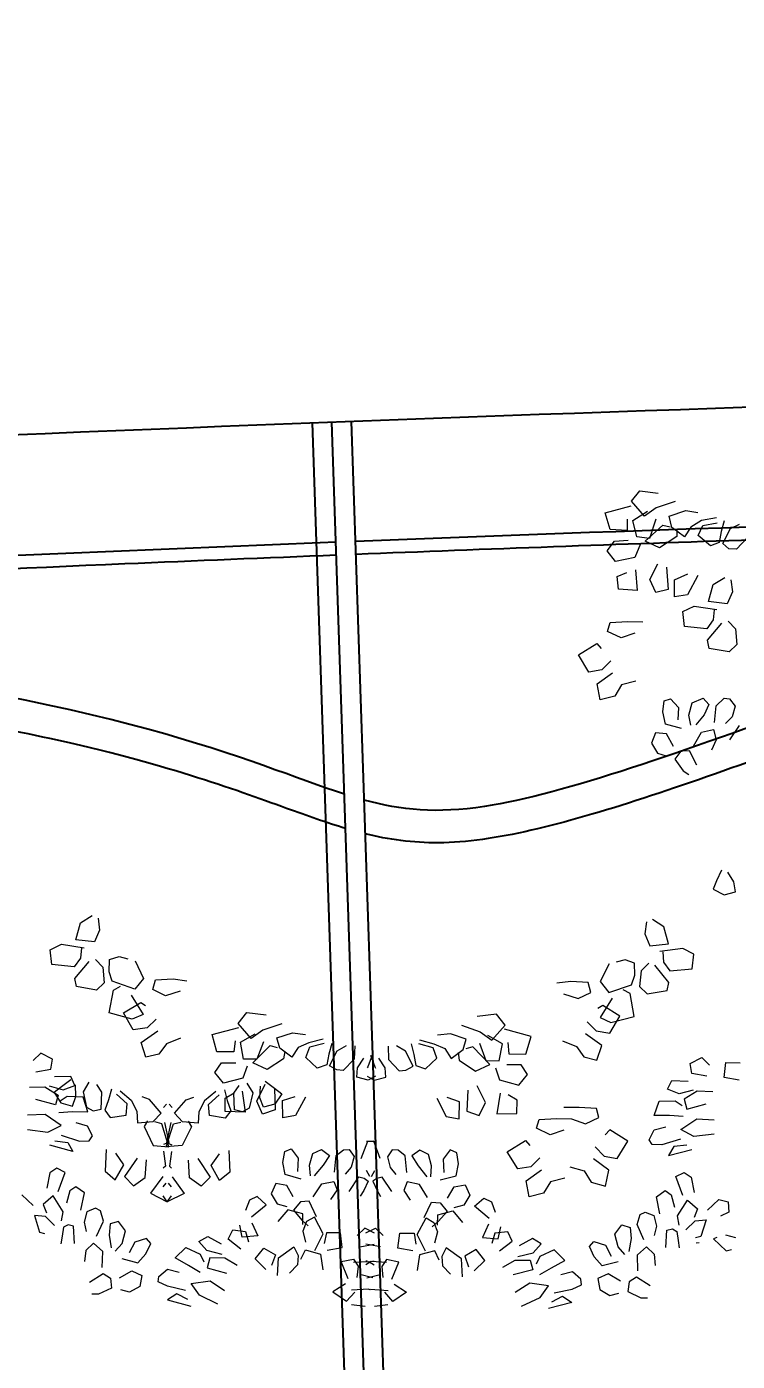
# Model space of a CAD drawing. Header units: metres. Extents: x 10 to 239, y 2 to 253.
# Drawn here: x 53.929 to 55.023, y 174.557 to 176.613 of the extents above; entities that cross this region are included whole.
import ezdxf

# ---------------------------------------------------------------- set-up
doc = ezdxf.new("R2010")
doc.units = ezdxf.units.M
doc.header["$MEASUREMENT"] = 0
doc.layers.get('Defpoints').update_dxf_attribs({"color": 9})
for name, color, linetype in [('-cotas', 252, 'Continuous'), ('1', 7, 'Continuous'), ('1estruct arco', 7, 'Continuous'), ('1lianas', 9, 'Continuous')]:
    doc.layers.add(name, color=color, linetype=linetype)
doc.layers.add('bloques veg', color=7, linetype='Continuous', lineweight=0, true_color=0xbbd5a5)
doc.styles.get("Standard").update_dxf_attribs({"font": 'arial.ttf'})
doc.dimstyles.get("Standard").update_dxf_attribs({"dimtxt": 0.18, "dimasz": 0.18, "dimexe": 0.18, "dimexo": 0.0625, "dimgap": 0.09, "dimtad": 0, "dimtih": 1, "dimtoh": 1, "dimdec": 4, "dimzin": 0, "dimdsep": 46, "dimtxsty": 'Standard', "dimcen": 0.09, "dimadec": 0, "dimazin": 0, "dimtfac": 1, "dimtdec": 4, "dimtofl": 0, "dimtmove": 0, "dimatfit": 3, "dimfxl": 1, "dimtolj": 1, "dimtzin": 0, "dimarcsym": 0})

# ---------------------------------------------------------------- blocks, each defined once
blk = doc.blocks.new('A$C0C3707A3')
at = {"layer": 'bloques veg'}
for p, q in [((1.9101, 0.5546), (1.9059, 0.5441)), ((1.9159, 0.5677), (1.9101, 0.5546)), ((1.9314, 0.5533), (1.9236, 0.5651)), ((1.9059, 0.5441), (1.9194, 0.5373)), ((1.9194, 0.5373), (1.9335, 0.5411)), ((1.9335, 0.5411), (1.9314, 0.5533)), ((1.1335, 0.4979), (1.1476, 0.5069)), ((1.8462, 0.4979), (1.8322, 0.5069)), ((1.128, 0.4773), (1.1335, 0.4979)), ((1.1568, 0.4893), (1.1506, 0.4747)), ((1.1549, 0.5038), (1.1568, 0.4893)), ((1.8248, 0.5038), (1.8229, 0.4893)), ((1.8229, 0.4893), (1.8291, 0.4747)), ((1.8517, 0.4773), (1.8462, 0.4979)), ((1.1506, 0.4747), (1.128, 0.4773)), ((1.8291, 0.4747), (1.8517, 0.4773)), ((1.0967, 0.4647), (1.1102, 0.4716)), ((1.0989, 0.4467), (1.0967, 0.4647)), ((1.1102, 0.4716), (1.1382, 0.4675)), ((1.1347, 0.4673), (1.1336, 0.4548)), ((1.1693, 0.4534), (1.1808, 0.4573)), ((1.1808, 0.4573), (1.1917, 0.4544)), ((1.7989, 0.4573), (1.7881, 0.4544)), ((1.8104, 0.4534), (1.7989, 0.4573)), ((1.8695, 0.4716), (1.8415, 0.4675)), ((1.8451, 0.4673), (1.8461, 0.4548)), ((1.883, 0.4647), (1.8695, 0.4716)), ((1.8809, 0.4467), (1.883, 0.4647)), ((1.1261, 0.444), (1.0989, 0.4467)), ((1.1336, 0.4548), (1.1261, 0.444)), ((1.1269, 0.4298), (1.1442, 0.4508)), ((1.1519, 0.4534), (1.161, 0.444)), ((1.161, 0.444), (1.1628, 0.4249)), ((1.1688, 0.4384), (1.1693, 0.4534)), ((1.2004, 0.4521), (1.2109, 0.4306)), ((1.7794, 0.4521), (1.7688, 0.4306)), ((1.811, 0.4384), (1.8104, 0.4534)), ((1.8188, 0.444), (1.8169, 0.4249)), ((1.8279, 0.4534), (1.8188, 0.444)), ((1.8528, 0.4298), (1.8355, 0.4508)), ((1.8461, 0.4548), (1.8537, 0.444)), ((1.8537, 0.444), (1.8809, 0.4467)), ((1.1289, 0.42), (1.1269, 0.4298)), ((1.1628, 0.4249), (1.1534, 0.4158)), ((1.1727, 0.4269), (1.1688, 0.4384)), ((1.2003, 0.4172), (1.1727, 0.4269)), ((1.2109, 0.4306), (1.2003, 0.4172)), ((1.2224, 0.4171), (1.2256, 0.429)), ((1.2256, 0.429), (1.2469, 0.4303)), ((1.2469, 0.4303), (1.2637, 0.4281)), ((1.7329, 0.4303), (1.716, 0.4281)), ((1.7541, 0.429), (1.7329, 0.4303)), ((1.7573, 0.4171), (1.7541, 0.429)), ((1.7688, 0.4306), (1.7794, 0.4172)), ((1.7794, 0.4172), (1.8071, 0.4269)), ((1.8071, 0.4269), (1.811, 0.4384)), ((1.8169, 0.4249), (1.8263, 0.4158)), ((1.8508, 0.42), (1.8528, 0.4298)), ((1.1534, 0.4158), (1.1289, 0.42)), ((1.1693, 0.3882), (1.1744, 0.416)), ((1.1744, 0.416), (1.1827, 0.4207)), ((1.1961, 0.4101), (1.2107, 0.3865)), ((1.2378, 0.4094), (1.2224, 0.4171)), ((1.2556, 0.4151), (1.2378, 0.4094)), ((1.7241, 0.4151), (1.7419, 0.4094)), ((1.7419, 0.4094), (1.7573, 0.4171)), ((1.7836, 0.4101), (1.769, 0.3865)), ((1.8053, 0.416), (1.7971, 0.4207)), ((1.8104, 0.3882), (1.8053, 0.416)), ((1.8263, 0.4158), (1.8508, 0.42)), ((1.1867, 0.3882), (1.2077, 0.4012)), ((1.2077, 0.4012), (1.2136, 0.3973)), ((1.7721, 0.4012), (1.7661, 0.3973)), ((1.793, 0.3882), (1.7721, 0.4012)), ((1.1975, 0.3807), (1.1693, 0.3882)), ((1.1987, 0.3676), (1.1867, 0.3882)), ((1.2107, 0.3865), (1.1975, 0.3807)), ((1.2267, 0.381), (1.2156, 0.37)), ((1.3267, 0.3763), (1.3372, 0.3898)), ((1.3427, 0.3581), (1.3267, 0.3763)), ((1.3372, 0.3898), (1.3609, 0.3869)), ((1.3801, 0.376), (1.357, 0.3682)), ((1.5997, 0.376), (1.6227, 0.3682)), ((1.6425, 0.3898), (1.6188, 0.3869)), ((1.637, 0.3581), (1.6531, 0.3763)), ((1.6531, 0.3763), (1.6425, 0.3898)), ((1.753, 0.381), (1.7641, 0.37)), ((1.769, 0.3865), (1.7822, 0.3807)), ((1.7811, 0.3676), (1.793, 0.3882)), ((1.7822, 0.3807), (1.8104, 0.3882)), ((1.2156, 0.37), (1.1987, 0.3676)), ((1.2085, 0.3522), (1.2286, 0.3665)), ((1.2951, 0.3627), (1.3277, 0.3714)), ((1.301, 0.3413), (1.2951, 0.3627)), ((1.3298, 0.3534), (1.3477, 0.3637)), ((1.357, 0.3682), (1.3427, 0.3581)), ((1.3743, 0.3589), (1.3935, 0.3654)), ((1.3779, 0.3463), (1.3743, 0.3589)), ((1.3935, 0.3654), (1.4093, 0.3635)), ((1.5862, 0.3654), (1.5704, 0.3635)), ((1.6054, 0.3589), (1.5862, 0.3654)), ((1.6018, 0.3463), (1.6054, 0.3589)), ((1.6227, 0.3682), (1.637, 0.3581)), ((1.6499, 0.3534), (1.632, 0.3637)), ((1.6847, 0.3627), (1.6521, 0.3714)), ((1.6787, 0.3413), (1.6847, 0.3627)), ((1.7712, 0.3522), (1.7511, 0.3665)), ((1.7641, 0.37), (1.7811, 0.3676)), ((0.0635, 0.3425), (0.0738, 0.3549)), ((0.0795, 0.3243), (0.0635, 0.3425)), ((0.0738, 0.3549), (0.0963, 0.3523)), ((1.2142, 0.3343), (1.2085, 0.3522)), ((1.2395, 0.3508), (1.2303, 0.3382)), ((1.2566, 0.3579), (1.2395, 0.3508)), ((1.3233, 0.3551), (1.322, 0.3415)), ((1.3336, 0.3326), (1.3298, 0.3534)), ((1.3452, 0.3283), (1.366, 0.3495)), ((1.3579, 0.354), (1.3499, 0.3329)), ((1.366, 0.3495), (1.3747, 0.3472)), ((1.3925, 0.3354), (1.3779, 0.3463)), ((1.4003, 0.3473), (1.3925, 0.3354)), ((1.4135, 0.3531), (1.4003, 0.3473)), ((1.4099, 0.3354), (1.4145, 0.3481)), ((1.431, 0.3577), (1.4135, 0.3531)), ((1.4145, 0.3481), (1.432, 0.3528)), ((1.4413, 0.3526), (1.4378, 0.3396)), ((1.4386, 0.3254), (1.4482, 0.3438)), ((1.4482, 0.3438), (1.4592, 0.3501)), ((1.4696, 0.3497), (1.4688, 0.3336)), ((1.5101, 0.3497), (1.511, 0.3336)), ((1.5315, 0.3438), (1.5205, 0.3501)), ((1.5411, 0.3254), (1.5315, 0.3438)), ((1.5384, 0.3526), (1.5419, 0.3396)), ((1.5652, 0.3481), (1.5477, 0.3528)), ((1.5487, 0.3577), (1.5662, 0.3531)), ((1.5698, 0.3354), (1.5652, 0.3481)), ((1.5662, 0.3531), (1.5794, 0.3473)), ((1.5794, 0.3473), (1.5873, 0.3354)), ((1.5873, 0.3354), (1.6018, 0.3463)), ((1.6137, 0.3495), (1.605, 0.3472)), ((1.6345, 0.3283), (1.6137, 0.3495)), ((1.6218, 0.354), (1.6298, 0.3329)), ((1.6462, 0.3326), (1.6499, 0.3534)), ((1.6564, 0.3551), (1.6578, 0.3415)), ((1.7232, 0.3579), (1.7402, 0.3508)), ((1.7402, 0.3508), (1.7494, 0.3382)), ((1.7655, 0.3343), (1.7712, 0.3522)), ((0.0316, 0.3278), (0.0631, 0.3368)), ((0.0378, 0.3075), (0.0316, 0.3278)), ((0.0653, 0.3188), (0.0834, 0.3302)), ((0.0939, 0.3344), (0.0795, 0.3243)), ((0.1169, 0.3422), (0.0939, 0.3344)), ((0.1098, 0.3243), (0.1303, 0.3316)), ((0.1303, 0.3316), (0.1447, 0.3289)), ((1.0861, 0.3384), (1.0767, 0.3293)), ((1.1005, 0.3311), (1.0861, 0.3384)), ((1.0984, 0.3188), (1.1005, 0.3311)), ((1.2303, 0.3382), (1.2142, 0.3343)), ((1.2989, 0.3163), (1.3068, 0.3281)), ((1.322, 0.3415), (1.301, 0.3413)), ((1.3068, 0.3281), (1.3242, 0.3281)), ((1.3499, 0.3329), (1.3336, 0.3326)), ((1.3628, 0.3201), (1.3452, 0.3283)), ((1.3826, 0.3334), (1.3628, 0.3201)), ((1.3839, 0.3424), (1.3826, 0.3334)), ((1.4239, 0.3224), (1.4099, 0.3354)), ((1.4354, 0.3263), (1.4239, 0.3224)), ((1.4378, 0.3396), (1.4354, 0.3263)), ((1.4688, 0.3336), (1.4557, 0.3196)), ((1.473, 0.3232), (1.4808, 0.335)), ((1.491, 0.3387), (1.4855, 0.3244)), ((1.4888, 0.3387), (1.4942, 0.3244)), ((1.5068, 0.3232), (1.4989, 0.335)), ((1.511, 0.3336), (1.524, 0.3196)), ((1.5419, 0.3396), (1.5443, 0.3263)), ((1.5443, 0.3263), (1.5559, 0.3224)), ((1.5559, 0.3224), (1.5698, 0.3354)), ((1.5959, 0.3424), (1.5971, 0.3334)), ((1.5971, 0.3334), (1.617, 0.3201)), ((1.617, 0.3201), (1.6345, 0.3283)), ((1.6298, 0.3329), (1.6462, 0.3326)), ((1.673, 0.3281), (1.6555, 0.3281)), ((1.6578, 0.3415), (1.6787, 0.3413)), ((1.6808, 0.3163), (1.673, 0.3281)), ((1.7494, 0.3382), (1.7655, 0.3343)), ((1.8793, 0.3311), (1.8936, 0.3384)), ((1.8814, 0.3188), (1.8793, 0.3311)), ((1.8936, 0.3384), (1.903, 0.3293)), ((1.921, 0.3143), (1.9231, 0.3324)), ((1.9231, 0.3324), (1.9406, 0.3324)), ((0.0587, 0.3205), (0.0585, 0.3066)), ((0.0704, 0.2988), (0.0653, 0.3188)), ((0.0806, 0.2937), (0.1022, 0.3135)), ((0.0936, 0.3205), (0.0861, 0.2969)), ((0.1022, 0.3135), (0.1109, 0.3112)), ((0.1131, 0.3106), (0.1098, 0.3243)), ((0.1287, 0.2994), (0.1131, 0.3106)), ((0.1365, 0.3113), (0.1287, 0.2994)), ((0.1492, 0.3195), (0.1365, 0.3113)), ((0.1454, 0.3008), (0.151, 0.3132)), ((0.1675, 0.3228), (0.1492, 0.3195)), ((0.151, 0.3132), (0.1683, 0.3168)), ((0.177, 0.3191), (0.1735, 0.306)), ((0.1755, 0.2916), (0.185, 0.3099)), ((0.185, 0.3099), (0.1958, 0.3152)), ((1.08, 0.3156), (1.0984, 0.3188)), ((1.1227, 0.31), (1.1028, 0.3095)), ((1.128, 0.2993), (1.1227, 0.31)), ((1.3093, 0.303), (1.2989, 0.3163)), ((1.3383, 0.3243), (1.3332, 0.3094)), ((1.4478, 0.3206), (1.4386, 0.3254)), ((1.4557, 0.3196), (1.4478, 0.3206)), ((1.4722, 0.3117), (1.473, 0.3232)), ((1.4863, 0.308), (1.4722, 0.3117)), ((1.4855, 0.3244), (1.4847, 0.3229)), ((1.4847, 0.313), (1.4934, 0.308)), ((1.495, 0.313), (1.4863, 0.308)), ((1.4934, 0.308), (1.5075, 0.3117)), ((1.4942, 0.3244), (1.495, 0.3229)), ((1.5075, 0.3117), (1.5068, 0.3232)), ((1.524, 0.3196), (1.5319, 0.3206)), ((1.5319, 0.3206), (1.5411, 0.3254)), ((1.6414, 0.3243), (1.6466, 0.3094)), ((1.6704, 0.303), (1.6808, 0.3163)), ((1.8517, 0.2993), (1.857, 0.31)), ((1.857, 0.31), (1.8769, 0.3095)), ((1.8997, 0.3156), (1.8814, 0.3188)), ((1.9393, 0.3111), (1.921, 0.3143)), ((0.0585, 0.3066), (0.0378, 0.3075)), ((0.0433, 0.2932), (0.0599, 0.2946)), ((0.0861, 0.2969), (0.0704, 0.2988)), ((0.0982, 0.2855), (0.0806, 0.2937)), ((0.1194, 0.2996), (0.0982, 0.2855)), ((0.1193, 0.3078), (0.1194, 0.2996)), ((0.1607, 0.2885), (0.1454, 0.3008)), ((0.1735, 0.306), (0.1711, 0.2927)), ((0.2053, 0.2987), (0.1923, 0.2847)), ((1.0726, 0.2966), (1.0914, 0.2974)), ((1.0914, 0.2974), (1.1074, 0.2873)), ((1.0964, 0.2984), (1.1137, 0.2938)), ((1.1115, 0.2974), (1.1027, 0.2905)), ((1.1231, 0.306), (1.1115, 0.2974)), ((1.1137, 0.2938), (1.128, 0.2993)), ((1.1293, 0.2857), (1.1285, 0.2999)), ((1.1451, 0.3032), (1.1379, 0.2916)), ((1.161, 0.2912), (1.1547, 0.3006)), ((1.1725, 0.2951), (1.169, 0.282)), ((1.3332, 0.3094), (1.3093, 0.303)), ((1.3108, 0.2951), (1.3142, 0.282)), ((1.3223, 0.2912), (1.3286, 0.3006)), ((1.3381, 0.3032), (1.3454, 0.2916)), ((1.3501, 0.2816), (1.3603, 0.3022)), ((1.354, 0.2857), (1.3548, 0.2999)), ((1.3602, 0.306), (1.3718, 0.2974)), ((1.3717, 0.2968), (1.3729, 0.2709)), ((1.3718, 0.2974), (1.3806, 0.2905)), ((1.6081, 0.2968), (1.6069, 0.2709)), ((1.6296, 0.2816), (1.6194, 0.3022)), ((1.6466, 0.3094), (1.6704, 0.303)), ((1.866, 0.2938), (1.8517, 0.2993)), ((1.8834, 0.2984), (1.866, 0.2938)), ((1.8883, 0.2974), (1.8724, 0.2873)), ((1.9071, 0.2966), (1.8883, 0.2974)), ((0.0344, 0.2817), (0.0433, 0.2932)), ((0.0448, 0.2684), (0.0344, 0.2817)), ((0.0751, 0.2905), (0.0683, 0.2737)), ((0.1711, 0.2927), (0.1607, 0.2885)), ((0.183, 0.2849), (0.1755, 0.2916)), ((0.1923, 0.2847), (0.183, 0.2849)), ((1.1042, 0.2754), (1.0803, 0.2818)), ((1.1027, 0.2905), (1.1109, 0.2778)), ((1.1074, 0.2873), (1.1042, 0.2754)), ((1.1185, 0.2855), (1.11, 0.2797)), ((1.1109, 0.2778), (1.125, 0.274)), ((1.1381, 0.2849), (1.1185, 0.2855)), ((1.125, 0.274), (1.1293, 0.2857)), ((1.1379, 0.2916), (1.1422, 0.2729)), ((1.1438, 0.2671), (1.1381, 0.2849)), ((1.1601, 0.2705), (1.161, 0.2912)), ((1.169, 0.282), (1.1645, 0.2693)), ((1.1921, 0.277), (1.179, 0.2887)), ((1.1833, 0.293), (1.1968, 0.2816)), ((1.1968, 0.2816), (1.2037, 0.2681)), ((1.2192, 0.2826), (1.21, 0.2858)), ((1.2334, 0.266), (1.2192, 0.2826)), ((1.2499, 0.266), (1.2641, 0.2826)), ((1.2641, 0.2826), (1.2733, 0.2858)), ((1.2864, 0.2816), (1.2796, 0.2681)), ((1.3, 0.293), (1.2864, 0.2816)), ((1.2912, 0.277), (1.3043, 0.2887)), ((1.3115, 0.285), (1.3225, 0.2914)), ((1.3118, 0.2686), (1.3115, 0.285)), ((1.3142, 0.282), (1.3188, 0.2693)), ((1.3232, 0.2705), (1.3223, 0.2912)), ((1.3323, 0.2934), (1.336, 0.268)), ((1.3454, 0.2916), (1.3411, 0.2729)), ((1.3575, 0.2657), (1.3501, 0.2816)), ((1.3583, 0.274), (1.354, 0.2857)), ((1.3724, 0.2778), (1.3583, 0.274)), ((1.3806, 0.2905), (1.3724, 0.2778)), ((1.3818, 0.2825), (1.3971, 0.2876)), ((1.382, 0.2615), (1.3818, 0.2825)), ((1.4096, 0.2866), (1.3978, 0.2642)), ((1.5701, 0.2866), (1.5819, 0.2642)), ((1.598, 0.2825), (1.5826, 0.2876)), ((1.5978, 0.2615), (1.598, 0.2825)), ((1.6222, 0.2657), (1.6296, 0.2816)), ((1.6474, 0.2934), (1.6437, 0.268)), ((1.6682, 0.285), (1.6572, 0.2914)), ((1.668, 0.2686), (1.6682, 0.285)), ((1.8359, 0.2671), (1.8416, 0.2849)), ((1.8416, 0.2849), (1.8612, 0.2855)), ((1.8612, 0.2855), (1.8698, 0.2797)), ((1.8724, 0.2873), (1.8756, 0.2754)), ((1.8756, 0.2754), (1.8994, 0.2818)), ((0.0683, 0.2737), (0.0448, 0.2684)), ((0.0867, 0.2467), (0.0965, 0.2662)), ((0.1071, 0.2622), (0.1091, 0.2349)), ((1.0917, 0.2636), (1.0704, 0.2623)), ((1.1114, 0.2502), (1.0917, 0.2636)), ((1.1086, 0.2661), (1.1253, 0.2674)), ((1.1253, 0.2674), (1.1438, 0.2671)), ((1.1422, 0.2729), (1.1503, 0.2684)), ((1.1503, 0.2684), (1.1601, 0.2705)), ((1.1645, 0.2693), (1.1714, 0.2605)), ((1.1714, 0.2605), (1.1908, 0.2634)), ((1.1908, 0.2634), (1.1921, 0.277)), ((1.2037, 0.2681), (1.2046, 0.2539)), ((1.2237, 0.2558), (1.2334, 0.266)), ((1.24, 0.2769), (1.2365, 0.2729)), ((1.2433, 0.2769), (1.2468, 0.2729)), ((1.2596, 0.2558), (1.2499, 0.266)), ((1.2796, 0.2681), (1.2787, 0.2539)), ((1.2925, 0.2634), (1.2912, 0.277)), ((1.3119, 0.2605), (1.2925, 0.2634)), ((1.336, 0.268), (1.3118, 0.2686)), ((1.3188, 0.2693), (1.3119, 0.2605)), ((1.333, 0.2684), (1.3232, 0.2705)), ((1.3411, 0.2729), (1.333, 0.2684)), ((1.3729, 0.2709), (1.3575, 0.2657)), ((1.3978, 0.2642), (1.382, 0.2615)), ((1.5819, 0.2642), (1.5978, 0.2615)), ((1.6069, 0.2709), (1.6222, 0.2657)), ((1.6437, 0.268), (1.668, 0.2686)), ((1.6923, 0.2506), (1.6952, 0.2614)), ((1.6952, 0.2614), (1.7165, 0.2627)), ((1.7165, 0.2627), (1.735, 0.2624)), ((1.7441, 0.2764), (1.7255, 0.2761)), ((1.735, 0.2624), (1.7518, 0.2564)), ((1.7654, 0.2752), (1.7441, 0.2764)), ((1.7518, 0.2564), (1.7683, 0.2643)), ((1.7683, 0.2643), (1.7654, 0.2752)), ((1.8544, 0.2674), (1.8359, 0.2671)), ((1.8711, 0.2661), (1.8544, 0.2674)), ((1.8684, 0.2502), (1.888, 0.2636)), ((1.888, 0.2636), (1.9093, 0.2623)), ((0.0469, 0.2504), (0.0587, 0.2554)), ((0.0486, 0.2348), (0.0469, 0.2504)), ((0.0689, 0.2585), (0.0715, 0.2334)), ((0.094, 0.2308), (0.0867, 0.2467)), ((0.1169, 0.2468), (0.1329, 0.2541)), ((0.1171, 0.2258), (0.1169, 0.2468)), ((0.1451, 0.252), (0.133, 0.2285)), ((0.1643, 0.2411), (0.1783, 0.2501)), ((0.1856, 0.247), (0.1876, 0.2325)), ((1.0704, 0.2449), (1.0951, 0.2418)), ((1.0951, 0.2418), (1.1114, 0.2502)), ((1.1438, 0.2497), (1.1297, 0.2534)), ((1.1499, 0.2376), (1.1438, 0.2497)), ((1.2046, 0.2539), (1.2237, 0.2558)), ((1.2169, 0.2564), (1.2127, 0.2494)), ((1.2127, 0.2494), (1.224, 0.2266)), ((1.2345, 0.2529), (1.2258, 0.2552)), ((1.2433, 0.2249), (1.2345, 0.2529)), ((1.2378, 0.2546), (1.2432, 0.2304)), ((1.24, 0.2249), (1.2488, 0.2529)), ((1.2455, 0.2546), (1.2401, 0.2304)), ((1.2488, 0.2529), (1.2575, 0.2552)), ((1.2706, 0.2494), (1.2593, 0.2266)), ((1.2787, 0.2539), (1.2596, 0.2558)), ((1.2664, 0.2564), (1.2706, 0.2494)), ((1.7088, 0.2427), (1.6923, 0.2506)), ((1.7255, 0.2486), (1.7088, 0.2427)), ((1.7816, 0.2493), (1.7763, 0.2432)), ((1.8039, 0.2355), (1.7816, 0.2493)), ((1.8299, 0.2376), (1.8359, 0.2497)), ((1.8359, 0.2497), (1.85, 0.2534)), ((1.8846, 0.2418), (1.8684, 0.2502)), ((1.9093, 0.2449), (1.8846, 0.2418)), ((0.0715, 0.2334), (0.0486, 0.2348)), ((0.1091, 0.2349), (0.094, 0.2308)), ((0.133, 0.2285), (0.1171, 0.2258)), ((0.1587, 0.2204), (0.1643, 0.2411)), ((0.1876, 0.2325), (0.1813, 0.2179)), ((1.104, 0.2312), (1.1197, 0.2293)), ((1.1117, 0.2385), (1.1342, 0.2313)), ((1.1197, 0.2293), (1.1261, 0.2183)), ((1.1342, 0.2313), (1.1459, 0.2316)), ((1.1459, 0.2316), (1.1499, 0.2376)), ((1.2432, 0.2304), (1.2365, 0.2276)), ((1.2401, 0.2304), (1.2468, 0.2276)), ((1.4782, 0.2124), (1.4862, 0.2335)), ((1.4936, 0.2335), (1.4847, 0.233)), ((1.4862, 0.2335), (1.495, 0.233)), ((1.5016, 0.2124), (1.4936, 0.2335)), ((1.6567, 0.2217), (1.679, 0.2355)), ((1.679, 0.2355), (1.6843, 0.2294)), ((1.7909, 0.2145), (1.8039, 0.2355)), ((1.8338, 0.2316), (1.8299, 0.2376)), ((1.8455, 0.2313), (1.8338, 0.2316)), ((1.868, 0.2385), (1.8455, 0.2313)), ((1.86, 0.2293), (1.8536, 0.2183)), ((1.8758, 0.2312), (1.86, 0.2293)), ((0.1274, 0.2079), (0.1409, 0.2147)), ((0.1409, 0.2147), (0.1689, 0.2107)), ((0.1813, 0.2179), (0.1587, 0.2204)), ((1.1261, 0.2183), (1.0979, 0.2259)), ((1.1667, 0.221), (1.1654, 0.1946)), ((1.1884, 0.2024), (1.1783, 0.2167)), ((1.224, 0.2266), (1.2433, 0.2249)), ((1.2368, 0.2194), (1.2393, 0.2014)), ((1.2593, 0.2266), (1.24, 0.2249)), ((1.2465, 0.2194), (1.244, 0.2014)), ((1.2949, 0.2024), (1.305, 0.2167)), ((1.3166, 0.221), (1.3179, 0.1946)), ((1.3824, 0.2067), (1.3848, 0.22)), ((1.3848, 0.22), (1.3928, 0.2237)), ((1.3928, 0.2237), (1.4013, 0.2121)), ((1.4013, 0.2121), (1.4005, 0.196)), ((1.4153, 0.2037), (1.4191, 0.2178)), ((1.4191, 0.2178), (1.4298, 0.223)), ((1.4298, 0.223), (1.4395, 0.2158)), ((1.4395, 0.2158), (1.4317, 0.2039)), ((1.4457, 0.1955), (1.4477, 0.2159)), ((1.4477, 0.2159), (1.4565, 0.2229)), ((1.4565, 0.2229), (1.4636, 0.2233)), ((1.4636, 0.2233), (1.4695, 0.2147)), ((1.4695, 0.2147), (1.466, 0.2017)), ((1.5161, 0.2233), (1.5102, 0.2147)), ((1.5102, 0.2147), (1.5137, 0.2017)), ((1.5232, 0.2229), (1.5161, 0.2233)), ((1.532, 0.2159), (1.5232, 0.2229)), ((1.534, 0.1955), (1.532, 0.2159)), ((1.5499, 0.223), (1.5402, 0.2158)), ((1.5402, 0.2158), (1.548, 0.2039)), ((1.5606, 0.2178), (1.5499, 0.223)), ((1.5644, 0.2037), (1.5606, 0.2178)), ((1.587, 0.2237), (1.5784, 0.2121)), ((1.5784, 0.2121), (1.5792, 0.196)), ((1.5949, 0.22), (1.587, 0.2237)), ((1.5973, 0.2067), (1.5949, 0.22)), ((1.6697, 0.2008), (1.6567, 0.2217)), ((1.6966, 0.2145), (1.6855, 0.2035)), ((1.7808, 0.2002), (1.762, 0.2138)), ((1.764, 0.2283), (1.7751, 0.2173)), ((1.7751, 0.2173), (1.7909, 0.2145)), ((1.8536, 0.2183), (1.8819, 0.2259)), ((0.1296, 0.1898), (0.1274, 0.2079)), ((0.1644, 0.198), (0.1568, 0.1872)), ((0.1654, 0.2105), (0.1644, 0.198)), ((0.1826, 0.1966), (0.1917, 0.1872)), ((1.1067, 0.1979), (1.0981, 0.1921)), ((1.1169, 0.1929), (1.1067, 0.1979)), ((1.1778, 0.1843), (1.1884, 0.2024)), ((1.2046, 0.2108), (1.1893, 0.1882)), ((1.2146, 0.1872), (1.2158, 0.209)), ((1.2393, 0.2014), (1.2365, 0.1989)), ((1.244, 0.2014), (1.2468, 0.1989)), ((1.2687, 0.1872), (1.2675, 0.209)), ((1.2786, 0.2108), (1.294, 0.1882)), ((1.3055, 0.1843), (1.2949, 0.2024)), ((1.3854, 0.1919), (1.3824, 0.2067)), ((1.4165, 0.1906), (1.4153, 0.2037)), ((1.4317, 0.2039), (1.4211, 0.1905)), ((1.466, 0.2017), (1.459, 0.1931)), ((1.4888, 0.1904), (1.4847, 0.1978)), ((1.4909, 0.1904), (1.495, 0.1978)), ((1.5137, 0.2017), (1.5207, 0.1931)), ((1.548, 0.2039), (1.5586, 0.1905)), ((1.5633, 0.1906), (1.5644, 0.2037)), ((1.5943, 0.1919), (1.5973, 0.2067)), ((1.6855, 0.2035), (1.6697, 0.2008)), ((1.6798, 0.1864), (1.6986, 0.2)), ((1.7333, 0.2038), (1.7508, 0.1991)), ((1.7508, 0.1991), (1.7592, 0.1851)), ((1.7768, 0.1805), (1.7808, 0.2002)), ((1.8628, 0.1929), (1.8731, 0.1979)), ((1.8731, 0.1979), (1.8816, 0.1921)), ((0.0356, 0.1831), (0.0386, 0.194)), ((0.0521, 0.1752), (0.0356, 0.1831)), ((0.0386, 0.194), (0.0598, 0.1952)), ((0.0689, 0.1812), (0.0521, 0.1752)), ((0.0598, 0.1952), (0.0784, 0.1949)), ((0.1568, 0.1872), (0.1296, 0.1898)), ((0.1577, 0.173), (0.1749, 0.194)), ((0.1917, 0.1872), (0.1936, 0.1681)), ((1.0981, 0.1921), (1.0943, 0.1733)), ((1.1084, 0.1696), (1.1169, 0.1929)), ((1.1654, 0.1946), (1.1778, 0.1843)), ((1.1893, 0.1882), (1.2003, 0.1771)), ((1.2003, 0.1771), (1.2146, 0.1872)), ((1.2359, 0.1885), (1.2211, 0.168)), ((1.2365, 0.1759), (1.2402, 0.1807)), ((1.2468, 0.1759), (1.2431, 0.1807)), ((1.2474, 0.1885), (1.2622, 0.168)), ((1.283, 0.1771), (1.2687, 0.1872)), ((1.294, 0.1882), (1.283, 0.1771)), ((1.3179, 0.1946), (1.3055, 0.1843)), ((1.3743, 0.1809), (1.3687, 0.1685)), ((1.3877, 0.1785), (1.3743, 0.1809)), ((1.405, 0.1867), (1.3854, 0.1919)), ((1.4201, 0.1651), (1.4302, 0.1811)), ((1.4302, 0.1811), (1.445, 0.1841)), ((1.445, 0.1841), (1.4492, 0.1736)), ((1.4639, 0.172), (1.4756, 0.1898)), ((1.4756, 0.1898), (1.4821, 0.1881)), ((1.487, 0.1845), (1.4816, 0.1731)), ((1.4821, 0.1881), (1.487, 0.1845)), ((1.4976, 0.1881), (1.4928, 0.1845)), ((1.4928, 0.1845), (1.4981, 0.1731)), ((1.5041, 0.1898), (1.4976, 0.1881)), ((1.5159, 0.172), (1.5041, 0.1898)), ((1.5347, 0.1841), (1.5306, 0.1736)), ((1.5495, 0.1811), (1.5347, 0.1841)), ((1.5596, 0.1651), (1.5495, 0.1811)), ((1.5748, 0.1867), (1.5943, 0.1919)), ((1.5921, 0.1785), (1.6054, 0.1809)), ((1.6054, 0.1809), (1.6111, 0.1685)), ((1.6838, 0.1668), (1.6798, 0.1864)), ((1.7098, 0.1854), (1.7013, 0.1714)), ((1.7273, 0.19), (1.7098, 0.1854)), ((1.7592, 0.1851), (1.7768, 0.1805)), ((1.8714, 0.1696), (1.8628, 0.1929)), ((1.8816, 0.1921), (1.8855, 0.1733)), ((0, 0.1543), (0.0223, 0.1681)), ((0.0223, 0.1681), (0.0277, 0.162)), ((0.1597, 0.1632), (0.1577, 0.173)), ((0.1841, 0.1589), (0.1597, 0.1632)), ((0.1936, 0.1681), (0.1841, 0.1589)), ((1.0781, 0.1521), (1.0641, 0.1651)), ((1.1023, 0.1642), (1.0901, 0.1535)), ((1.1145, 0.1447), (1.1023, 0.1642)), ((1.1226, 0.1704), (1.1185, 0.1552)), ((1.1297, 0.1755), (1.1226, 0.1704)), ((1.1405, 0.1679), (1.1297, 0.1755)), ((1.1361, 0.147), (1.1405, 0.1679)), ((1.2211, 0.168), (1.2416, 0.1579)), ((1.2416, 0.1579), (1.2365, 0.1649)), ((1.2622, 0.168), (1.2416, 0.1579)), ((1.2416, 0.1579), (1.2468, 0.1649)), ((1.3514, 0.1649), (1.3421, 0.1605)), ((1.3627, 0.1549), (1.3514, 0.1649)), ((1.3687, 0.1685), (1.3758, 0.1561)), ((1.3956, 0.1647), (1.3877, 0.1785)), ((1.4492, 0.1736), (1.4413, 0.1618)), ((1.4816, 0.1731), (1.4774, 0.1661)), ((1.4981, 0.1731), (1.5023, 0.1661)), ((1.5306, 0.1736), (1.5384, 0.1618)), ((1.5841, 0.1647), (1.5921, 0.1785)), ((1.6111, 0.1685), (1.6039, 0.1561)), ((1.617, 0.1549), (1.6283, 0.1649)), ((1.6283, 0.1649), (1.6376, 0.1605)), ((1.7013, 0.1714), (1.6838, 0.1668)), ((1.8392, 0.1679), (1.85, 0.1755)), ((1.8437, 0.147), (1.8392, 0.1679)), ((1.85, 0.1755), (1.8572, 0.1704)), ((1.8572, 0.1704), (1.8612, 0.1552)), ((1.8652, 0.1447), (1.8774, 0.1642)), ((1.8774, 0.1642), (1.8896, 0.1535)), ((1.9016, 0.1521), (1.9156, 0.1651)), ((1.9156, 0.1651), (1.9268, 0.1623)), ((0.013, 0.1333), (0, 0.1543)), ((0.0399, 0.147), (0.0289, 0.1361)), ((1.0901, 0.1535), (1.0943, 0.1431)), ((1.1541, 0.1492), (1.1437, 0.145)), ((1.1603, 0.1463), (1.1541, 0.1492)), ((1.3421, 0.1605), (1.3375, 0.1477)), ((1.3448, 0.14), (1.3627, 0.1549)), ((1.3758, 0.1561), (1.3878, 0.1529)), ((1.3891, 0.149), (1.3771, 0.1348)), ((1.4075, 0.1441), (1.3891, 0.149)), ((1.4045, 0.1589), (1.3959, 0.1484)), ((1.3959, 0.1484), (1.4066, 0.1362)), ((1.4151, 0.1595), (1.4045, 0.1589)), ((1.4241, 0.1408), (1.4151, 0.1595)), ((1.5556, 0.1408), (1.5646, 0.1595)), ((1.5646, 0.1595), (1.5752, 0.1589)), ((1.5722, 0.1441), (1.5907, 0.149)), ((1.5839, 0.1484), (1.5732, 0.1362)), ((1.5752, 0.1589), (1.5839, 0.1484)), ((1.5907, 0.149), (1.6026, 0.1348)), ((1.6039, 0.1561), (1.592, 0.1529)), ((1.635, 0.14), (1.617, 0.1549)), ((1.6376, 0.1605), (1.6422, 0.1477)), ((1.8194, 0.1463), (1.8256, 0.1492)), ((1.8256, 0.1492), (1.8361, 0.145)), ((1.8896, 0.1535), (1.8854, 0.1431)), ((1.9278, 0.1498), (1.9176, 0.1447)), ((1.9268, 0.1623), (1.9278, 0.1498)), ((0.0289, 0.1361), (0.013, 0.1333)), ((0.0231, 0.119), (0.0419, 0.1326)), ((1.0931, 0.1387), (1.0795, 0.1401)), ((1.0795, 0.1401), (1.0857, 0.1198)), ((1.1041, 0.1277), (1.0931, 0.1387)), ((1.1127, 0.1335), (1.1145, 0.1447)), ((1.1437, 0.145), (1.1402, 0.132)), ((1.1402, 0.132), (1.143, 0.1207)), ((1.1554, 0.1151), (1.1639, 0.1337)), ((1.1639, 0.1337), (1.1603, 0.1463)), ((1.1825, 0.1334), (1.1723, 0.1303)), ((1.191, 0.1218), (1.1825, 0.1334)), ((1.3452, 0.1329), (1.3525, 0.1169)), ((1.4066, 0.1362), (1.4141, 0.1295)), ((1.4076, 0.1313), (1.4075, 0.1441)), ((1.412, 0.1347), (1.4077, 0.1231)), ((1.4216, 0.1403), (1.412, 0.1347)), ((1.4325, 0.12), (1.4216, 0.1403)), ((1.5473, 0.12), (1.5581, 0.1403)), ((1.5581, 0.1403), (1.5677, 0.1347)), ((1.5732, 0.1362), (1.5656, 0.1295)), ((1.5677, 0.1347), (1.572, 0.1231)), ((1.5722, 0.1313), (1.5722, 0.1441)), ((1.6345, 0.1329), (1.6272, 0.1169)), ((1.7887, 0.1218), (1.7973, 0.1334)), ((1.7973, 0.1334), (1.8074, 0.1303)), ((1.8158, 0.1337), (1.8194, 0.1463)), ((1.8243, 0.1151), (1.8158, 0.1337)), ((1.8361, 0.145), (1.8395, 0.132)), ((1.8395, 0.132), (1.8367, 0.1207)), ((1.8671, 0.1335), (1.8652, 0.1447)), ((1.8756, 0.1277), (1.8866, 0.1387)), ((1.8866, 0.1387), (1.9002, 0.1401)), ((1.9002, 0.1401), (1.894, 0.1198)), ((0.0271, 0.0993), (0.0231, 0.119)), ((0.0531, 0.1179), (0.0447, 0.1039)), ((0.0706, 0.1225), (0.0531, 0.1179)), ((1.0857, 0.1198), (1.0922, 0.118)), ((1.1135, 0.1147), (1.1122, 0.1057)), ((1.1153, 0.1258), (1.1135, 0.1147)), ((1.1208, 0.129), (1.1153, 0.1258)), ((1.1273, 0.1273), (1.1208, 0.129)), ((1.1286, 0.106), (1.1273, 0.1273)), ((1.1723, 0.1303), (1.171, 0.1167)), ((1.171, 0.1167), (1.1737, 0.1009)), ((1.1869, 0.1066), (1.191, 0.1218)), ((1.2807, 0.1094), (1.2917, 0.1158)), ((1.2917, 0.1158), (1.3079, 0.1068)), ((1.3165, 0.1126), (1.3219, 0.124)), ((1.3219, 0.124), (1.3376, 0.1221)), ((1.3334, 0.1151), (1.3304, 0.1299)), ((1.3525, 0.1169), (1.3334, 0.1151)), ((1.3376, 0.1221), (1.3412, 0.1095)), ((1.4077, 0.1231), (1.411, 0.1094)), ((1.4223, 0.0994), (1.4325, 0.12)), ((1.4363, 0.1213), (1.4339, 0.1079)), ((1.4537, 0.1212), (1.4363, 0.1213)), ((1.4559, 0.1032), (1.4537, 0.1212)), ((1.4833, 0.1273), (1.4739, 0.1182)), ((1.495, 0.1213), (1.4833, 0.1273)), ((1.4847, 0.1213), (1.4964, 0.1273)), ((1.4964, 0.1273), (1.5059, 0.1182)), ((1.5238, 0.1032), (1.526, 0.1212)), ((1.526, 0.1212), (1.5434, 0.1213)), ((1.5434, 0.1213), (1.5458, 0.1079)), ((1.5574, 0.0994), (1.5473, 0.12)), ((1.572, 0.1231), (1.5687, 0.1094)), ((1.6272, 0.1169), (1.6463, 0.1151)), ((1.6421, 0.1221), (1.6385, 0.1095)), ((1.6579, 0.124), (1.6421, 0.1221)), ((1.6463, 0.1151), (1.6493, 0.1299)), ((1.6632, 0.1126), (1.6579, 0.124)), ((1.688, 0.1158), (1.6718, 0.1068)), ((1.699, 0.1094), (1.688, 0.1158)), ((1.7928, 0.1066), (1.7887, 0.1218)), ((1.8087, 0.1167), (1.806, 0.1009)), ((1.8074, 0.1303), (1.8087, 0.1167)), ((1.8512, 0.106), (1.8524, 0.1273)), ((1.8524, 0.1273), (1.859, 0.129)), ((1.859, 0.129), (1.8645, 0.1258)), ((1.8645, 0.1258), (1.8663, 0.1147)), ((1.8663, 0.1147), (1.8675, 0.1057)), ((1.894, 0.1198), (1.8875, 0.118)), ((1.9133, 0.1188), (1.9092, 0.1169)), ((1.9092, 0.1169), (1.9247, 0.1024)), ((1.9367, 0.1184), (1.9245, 0.1217)), ((0.0447, 0.1039), (0.0271, 0.0993)), ((0.1038, 0.0851), (0.1052, 0.0987)), ((0.1052, 0.0987), (0.1128, 0.1013)), ((0.1128, 0.1013), (0.1227, 0.0905)), ((0.1395, 0.0965), (0.1527, 0.1022)), ((0.1527, 0.1022), (0.1599, 0.0945)), ((0.1689, 0.0932), (0.1783, 0.1023)), ((0.1783, 0.1023), (0.1851, 0.1017)), ((0.1851, 0.1017), (0.192, 0.0928)), ((1.152, 0.1067), (1.1426, 0.0976)), ((1.1633, 0.0967), (1.152, 0.1067)), ((1.1786, 0.0972), (1.1869, 0.1066)), ((1.2025, 0.1083), (1.1954, 0.0951)), ((1.2165, 0.1127), (1.2025, 0.1083)), ((1.2161, 0.0942), (1.2218, 0.1066)), ((1.2218, 0.1066), (1.2165, 0.1127)), ((1.252, 0.0892), (1.2648, 0.1021)), ((1.2648, 0.1021), (1.2824, 0.0939)), ((1.2906, 0.0986), (1.2807, 0.1094)), ((1.3091, 0.0937), (1.2906, 0.0986)), ((1.3318, 0.1004), (1.3165, 0.1126)), ((1.3496, 0.0886), (1.3602, 0.1021)), ((1.3602, 0.1021), (1.3742, 0.0937)), ((1.378, 0.0903), (1.3968, 0.1039)), ((1.3968, 0.1039), (1.402, 0.0932)), ((1.4055, 0.0888), (1.4109, 0.1001)), ((1.4109, 0.1001), (1.4293, 0.0952)), ((1.4376, 0.1), (1.4559, 0.1032)), ((1.4772, 0.1045), (1.495, 0.1076)), ((1.5026, 0.1045), (1.4847, 0.1076)), ((1.5422, 0.1), (1.5238, 0.1032)), ((1.5689, 0.1001), (1.5504, 0.0952)), ((1.5742, 0.0888), (1.5689, 0.1001)), ((1.583, 0.1039), (1.5777, 0.0932)), ((1.6017, 0.0903), (1.583, 0.1039)), ((1.6195, 0.1021), (1.6055, 0.0937)), ((1.6301, 0.0886), (1.6195, 0.1021)), ((1.6479, 0.1004), (1.6632, 0.1126)), ((1.6706, 0.0937), (1.6891, 0.0986)), ((1.6891, 0.0986), (1.699, 0.1094)), ((1.7149, 0.1021), (1.6974, 0.0939)), ((1.7277, 0.0892), (1.7149, 0.1021)), ((1.7579, 0.1066), (1.7633, 0.1127)), ((1.7636, 0.0942), (1.7579, 0.1066)), ((1.7633, 0.1127), (1.7773, 0.1083)), ((1.7773, 0.1083), (1.7843, 0.0951)), ((1.8012, 0.0972), (1.7928, 0.1066)), ((1.8164, 0.0967), (1.8277, 0.1067)), ((1.8277, 0.1067), (1.8371, 0.0976)), ((1.888, 0.112), (1.8918, 0.1122)), ((1.9247, 0.1024), (1.9312, 0.1042)), ((0.1069, 0.0703), (0.1038, 0.0851)), ((0.1227, 0.0905), (0.1222, 0.0755)), ((0.1354, 0.0813), (0.1395, 0.0965)), ((0.1542, 0.082), (0.1439, 0.0697)), ((0.1599, 0.0945), (0.1542, 0.082)), ((0.1669, 0.0728), (0.1689, 0.0932)), ((0.192, 0.0928), (0.1885, 0.0798)), ((1.1426, 0.0976), (1.1413, 0.084)), ((1.1627, 0.0771), (1.1633, 0.0967)), ((1.1866, 0.0881), (1.2061, 0.0829)), ((1.2061, 0.0829), (1.2161, 0.0942)), ((1.2682, 0.0802), (1.252, 0.0892)), ((1.2824, 0.0939), (1.2869, 0.0845)), ((1.294, 0.0896), (1.2908, 0.0776)), ((1.3126, 0.0893), (1.294, 0.0896)), ((1.3277, 0.0806), (1.3126, 0.0893)), ((1.3625, 0.0759), (1.3496, 0.0886)), ((1.3742, 0.0937), (1.3697, 0.0809)), ((1.3768, 0.0686), (1.378, 0.0903)), ((1.4013, 0.0818), (1.3916, 0.0716)), ((1.402, 0.0932), (1.4013, 0.0818)), ((1.4293, 0.0952), (1.4323, 0.0758)), ((1.4548, 0.0861), (1.4696, 0.0891)), ((1.4632, 0.0652), (1.4548, 0.0861)), ((1.4696, 0.0891), (1.4754, 0.0805)), ((1.4698, 0.0855), (1.4886, 0.0863)), ((1.4862, 0.0873), (1.4847, 0.0869)), ((1.4911, 0.0863), (1.4847, 0.0823)), ((1.4886, 0.0863), (1.495, 0.0823)), ((1.51, 0.0855), (1.4911, 0.0863)), ((1.4935, 0.0873), (1.495, 0.0869)), ((1.5102, 0.0891), (1.5043, 0.0805)), ((1.5249, 0.0861), (1.5102, 0.0891)), ((1.5166, 0.0652), (1.5249, 0.0861)), ((1.5504, 0.0952), (1.5475, 0.0758)), ((1.5777, 0.0932), (1.5784, 0.0818)), ((1.5784, 0.0818), (1.5882, 0.0716)), ((1.6029, 0.0686), (1.6017, 0.0903)), ((1.6055, 0.0937), (1.6101, 0.0809)), ((1.6172, 0.0759), (1.6301, 0.0886)), ((1.6521, 0.0806), (1.6672, 0.0893)), ((1.6672, 0.0893), (1.6857, 0.0896)), ((1.6857, 0.0896), (1.6889, 0.0776)), ((1.6974, 0.0939), (1.6929, 0.0845)), ((1.7115, 0.0802), (1.7277, 0.0892)), ((1.7736, 0.0829), (1.7636, 0.0942)), ((1.7931, 0.0881), (1.7736, 0.0829)), ((1.817, 0.0771), (1.8164, 0.0967)), ((1.8371, 0.0976), (1.8384, 0.084)), ((0.1264, 0.0651), (0.1069, 0.0703)), ((0.1379, 0.069), (0.1354, 0.0813)), ((0.1885, 0.0798), (0.1805, 0.0715)), ((0.1856, 0.0515), (0.1974, 0.0693)), ((1.1474, 0.0591), (1.1642, 0.0697)), ((1.1642, 0.0697), (1.1731, 0.0638)), ((1.1838, 0.0644), (1.1989, 0.0732)), ((1.1989, 0.0732), (1.2113, 0.0675)), ((1.2113, 0.0675), (1.2089, 0.0542)), ((1.2314, 0.0598), (1.232, 0.0666)), ((1.232, 0.0666), (1.2425, 0.0754)), ((1.2425, 0.0754), (1.2567, 0.0717)), ((1.2823, 0.0718), (1.2682, 0.0802)), ((1.2908, 0.0776), (1.3147, 0.0712)), ((1.4754, 0.0805), (1.4741, 0.0669)), ((1.4935, 0.0664), (1.4774, 0.0707)), ((1.4863, 0.0664), (1.5023, 0.0707)), ((1.5043, 0.0805), (1.5056, 0.0669)), ((1.6889, 0.0776), (1.665, 0.0712)), ((1.6975, 0.0718), (1.7115, 0.0802)), ((1.7372, 0.0754), (1.7231, 0.0717)), ((1.7477, 0.0666), (1.7372, 0.0754)), ((1.7484, 0.0598), (1.7477, 0.0666)), ((1.7808, 0.0732), (1.7684, 0.0675)), ((1.7684, 0.0675), (1.7708, 0.0542)), ((1.796, 0.0644), (1.7808, 0.0732)), ((1.8155, 0.0697), (1.8066, 0.0638)), ((1.8323, 0.0591), (1.8155, 0.0697)), ((0.0947, 0.0596), (0.0901, 0.0469)), ((0.1083, 0.0583), (0.0947, 0.0596)), ((0.117, 0.0431), (0.1083, 0.0583)), ((0.1416, 0.0435), (0.1509, 0.0608)), ((0.1509, 0.0608), (0.1656, 0.0639)), ((0.1692, 0.0513), (0.1636, 0.0388)), ((0.1656, 0.0639), (0.1692, 0.0513)), ((1.1745, 0.0518), (1.1586, 0.0444)), ((1.1731, 0.0638), (1.1745, 0.0518)), ((1.1965, 0.0471), (1.1857, 0.05)), ((1.2089, 0.0542), (1.1965, 0.0471)), ((1.2427, 0.0545), (1.2314, 0.0598)), ((1.2647, 0.0497), (1.2427, 0.0545)), ((1.2717, 0.0583), (1.2946, 0.0615)), ((1.2818, 0.044), (1.2717, 0.0583)), ((1.2946, 0.0615), (1.3124, 0.0497)), ((1.4603, 0.059), (1.4449, 0.0491)), ((1.4449, 0.0491), (1.4616, 0.0377)), ((1.4616, 0.0377), (1.4716, 0.049)), ((1.4888, 0.0525), (1.4676, 0.0512)), ((1.4896, 0.052), (1.4888, 0.0525)), ((1.4901, 0.052), (1.4909, 0.0525)), ((1.4909, 0.0525), (1.5122, 0.0512)), ((1.5181, 0.0377), (1.5081, 0.049)), ((1.5348, 0.0491), (1.5181, 0.0377)), ((1.5194, 0.059), (1.5348, 0.0491)), ((1.6851, 0.0615), (1.6673, 0.0497)), ((1.708, 0.0583), (1.6851, 0.0615)), ((1.6979, 0.044), (1.708, 0.0583)), ((1.715, 0.0497), (1.737, 0.0545)), ((1.737, 0.0545), (1.7484, 0.0598)), ((1.7708, 0.0542), (1.7832, 0.0471)), ((1.7832, 0.0471), (1.794, 0.05)), ((1.8066, 0.0638), (1.8052, 0.0518)), ((1.8052, 0.0518), (1.8211, 0.0444)), ((0.0901, 0.0469), (0.0973, 0.0345)), ((0.0973, 0.0345), (0.1081, 0.0316)), ((0.1259, 0.0373), (0.1187, 0.0276)), ((0.1366, 0.0379), (0.1259, 0.0373)), ((0.1458, 0.0203), (0.1366, 0.0379)), ((1.1586, 0.0444), (1.1504, 0.0443)), ((1.2543, 0.0455), (1.243, 0.0381)), ((1.243, 0.0381), (1.2712, 0.0305)), ((1.2675, 0.0385), (1.2543, 0.0455)), ((1.3045, 0.0332), (1.2818, 0.044)), ((1.4675, 0.0338), (1.4842, 0.0317)), ((1.5122, 0.0338), (1.4956, 0.0317)), ((1.6752, 0.0332), (1.6979, 0.044)), ((1.7367, 0.0381), (1.7085, 0.0305)), ((1.7122, 0.0385), (1.7254, 0.0455)), ((1.7254, 0.0455), (1.7367, 0.0381)), ((1.8211, 0.0444), (1.8293, 0.0443)), ((0.1187, 0.0276), (0.1288, 0.0132)), ((0.1288, 0.0132), (0.1358, 0.009))]:
    blk.add_line(p, q, dxfattribs=at)
blk = doc.blocks.new('*D90')
at = {"layer": '-cotas', "color": 0, "lineweight": -2, "transparency": 16777216}
for p, q in [((35.5997, 175.5332), (35.5997, 162.1857)), ((89.3642, 175.5332), (89.3642, 162.1857)), ((35.7797, 162.3657), (58.2102, 162.3657)), ((89.1842, 162.3657), (59.8709, 162.3657))]:
    blk.add_line(p, q, dxfattribs=at)
at = {"layer": '-cotas', "color": 0, "transparency": 16777216}
for points in [[(35.7797, 162.3957), (35.7797, 162.3357), (35.5997, 162.3657)], [(89.1842, 162.3957), (89.1842, 162.3357), (89.3642, 162.3657)]]:
    blk.add_solid(points, dxfattribs=at)
at = {"layer": 'Defpoints', "color": 0, "transparency": 16777216}
for p in [(35.5997, 175.5957), (89.3642, 175.5957), (89.3642, 162.3657)]:
    blk.add_point(p, dxfattribs=at)
at = {"layer": '-cotas', "color": 0, "transparency": 16777216, "insert": (59.0405, 162.3657), "char_height": 0.3, "attachment_point": 5}
blk.add_mtext('\\A1;53.7645', dxfattribs=at)

msp = doc.modelspace()

# ---------------------------------------------------------------- linework, layer by layer
at = {"layer": '1'}
for p, q in [((54.44917, 173.62095), (54.36914, 176.00271)), ((54.47916, 173.62182), (54.39913, 176.00358)), ((54.50914, 173.62296), (54.42911, 176.00473))]:
    msp.add_line(p, q, dxfattribs=at)
msp.add_arc((59.4886, 43.1172), 132.98381, 91.6106458, 93.1098758, dxfattribs=at)
for points in [[(55.77016, 175.86166), (55.28705, 175.85173), (54.86116, 175.83688), (54.43531, 175.81997)], [(54.40534, 175.81878), (53.88369, 175.79795), (53.3618, 175.77402), (52.82331, 175.74581)]]:
    msp.add_open_spline(points, degree=3, dxfattribs=at)
for points, knots in [([(55.77285, 175.84171), (55.7541, 175.84133), (55.73542, 175.84093), (55.48346, 175.83552), (55.26319, 175.82936), (54.841, 175.8156), (54.63805, 175.80809), (54.43598, 175.80004)], [1.20631971, 1.20631971, 1.20631971, 1.20631971, 1.23712017, 1.23712017, 1.62333788, 1.62333788, 1.99972657, 1.99972657, 1.99972657, 1.99972657]), ([(54.40601, 175.79885), (54.29749, 175.7945), (54.18917, 175.79), (53.75894, 175.77174), (53.43615, 175.75683), (53.01407, 175.73567), (52.91939, 175.73081), (52.82423, 175.72583)], [2.01834327, 2.01834327, 2.01834327, 2.01834327, 2.22055426, 2.22055426, 2.81777063, 2.81777063, 2.98914076, 2.98914076, 2.98914076, 2.98914076])]:
    msp.add_open_spline(points, degree=3, knots=knots, dxfattribs=at)
at = {"layer": '1estruct arco'}
for radius, start, end in [(21.59873, 28.135936, 149.788644), (21.51609, 28.183951, 149.787683), (20.72709, 28.662092, 149.778129)]:
    msp.add_arc((59.06396, 158.01334), radius, start, end, dxfattribs=at)
at = {"layer": '1lianas'}
for points, knots in [([(55.78195, 175.7741), (55.36658, 175.678), (54.73942, 175.38237), (54.5064, 175.40599), (54.44869, 175.4218)], [2.070414, 2.070414, 2.070414, 2.070414, 3, 3.2768586, 3.2768586, 3.2768586, 3.2768586]), ([(55.78866, 175.7243), (55.62957, 175.68711), (55.45843, 175.62996), (55.14608, 175.51892), (55.00362, 175.46537), (54.7532, 175.38367), (54.64806, 175.35656), (54.52292, 175.3556), (54.48656, 175.36084), (54.45044, 175.36974)], [2.0738624, 2.0738624, 2.0738624, 2.0738624, 2.436942, 2.436942, 2.764479, 2.764479, 3.0962039, 3.0962039, 3.2558443, 3.2558443, 3.2558443, 3.2558443]), ([(54.41837, 175.43087), (54.27221, 175.47771), (54.01655, 175.61025), (53.06396, 175.67886), (52.82614, 175.68409)], [3.32454083, 3.32454083, 3.32454083, 3.32454083, 4, 4.20115473, 4.20115473, 4.20115473, 4.20115473]), ([(54.42015, 175.37801), (54.39115, 175.38664), (54.36158, 175.39726), (54.24557, 175.43923), (54.13999, 175.47808), (53.84863, 175.54192), (53.70193, 175.56704), (53.32256, 175.60995), (53.08653, 175.62815), (52.82843, 175.63397)], [3.30042581, 3.30042581, 3.30042581, 3.30042581, 3.42792892, 3.42792892, 3.7596539, 3.7596539, 3.97996442, 3.97996442, 4.19991601, 4.19991601, 4.19991601, 4.19991601])]:
    msp.add_open_spline(points, degree=3, knots=knots, dxfattribs=at)

# ---------------------------------------------------------------- block references
at = {"layer": 'bloques veg', "color": 2, "xscale": 1.260409816243446, "yscale": 1.260409816243446, "zscale": 1.260409816243446, "rotation": 359.6145960760396}
for p in [(54.77724, 175.4511), (52.57919, 174.6147)]:
    msp.add_blockref('A$C0C3707A3', p, dxfattribs=at)

# ---------------------------------------------------------------- dimensions: what is measured, and where the dimension line sits
at = {"layer": '-cotas'}
dim = msp.add_linear_dim(base=(89.36416, 162.36569), p1=(35.59966, 175.59571), p2=(89.36416, 175.59571), angle=0, dimstyle='Standard', override={"dimtxt": 0.3}, dxfattribs=at)
dim.commit()
dim.dimension.update_dxf_attribs({"geometry": '*D90', "text_midpoint": (59.04055, 162.36569), "dimtype": 161})

doc.saveas('drawing.dxf')
